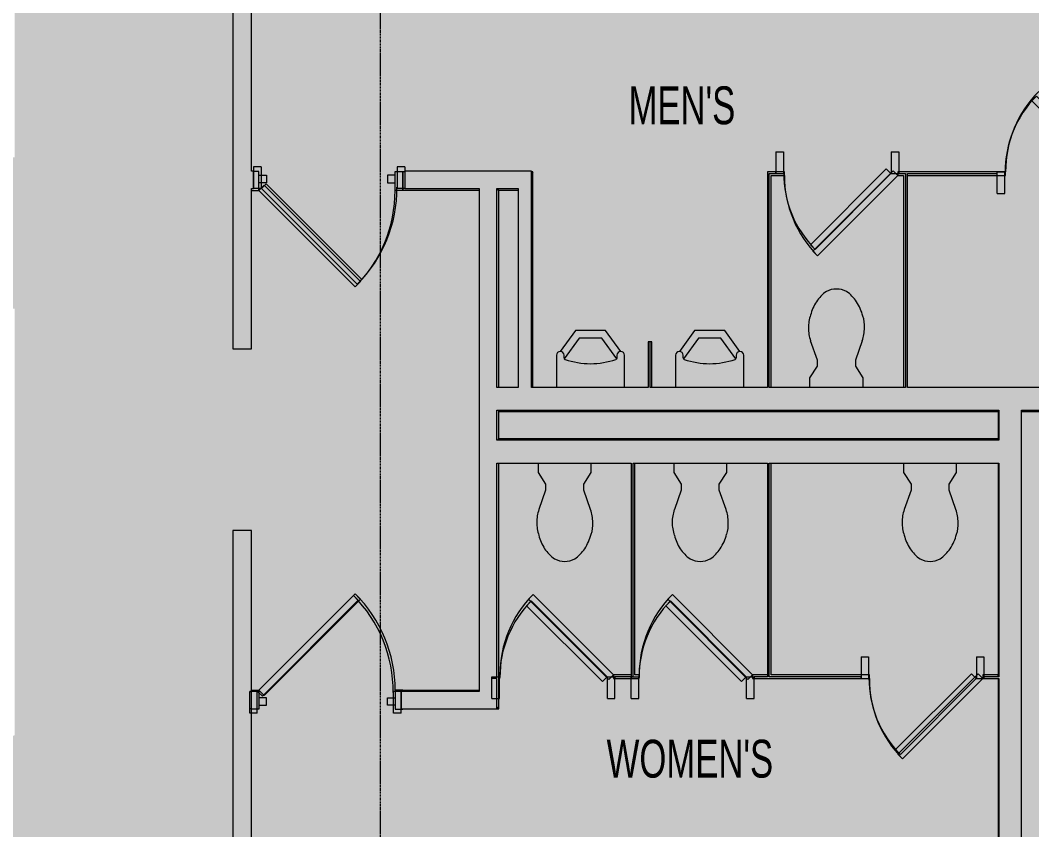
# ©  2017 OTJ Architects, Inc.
# Model space of a CAD drawing. Header units: inches. Extents: x -203 to 2070, y -968 to 768.
# Drawn here: x 499.5 to 766.9, y -473.9 to -259.9 of the extents above; entities that cross this region are included whole.
import ezdxf

# ---------------------------------------------------------------- set-up
doc = ezdxf.new("R2010")
doc.units = ezdxf.units.IN
doc.header["$MEASUREMENT"] = 0
doc.linetypes.add('Grid Line 1_2_', pattern=[0.875, 0.5, -0.125, 0.125, -0.125])
for name, color, linetype, lineweight in [('A-Anno-Bldg', 7, 'Continuous', 9), ('A-DETL-GENF', 92, 'Continuous', 9), ('A-DOOR', 31, 'Continuous', 13), ('A-Door-Exst', 7, 'Continuous', 9), ('A-DOOR-FRAM', 31, 'Continuous', 20), ('A-Flor-Pfix-Exst', 7, 'Continuous', 9), ('A-WALL', 113, 'Continuous', 13), ('A-Wall-Exst', 7, 'Continuous', 9), ('A-WALL-PATT', 111, 'Continuous', 13), ('I-WALL', 2, 'Continuous', 9), ('Jenner and Block 10fl_BB_dwg', 8, 'Continuous', 9), ('S-GRID', 1, 'Continuous', 9)]:
    doc.layers.add(name, color=color, linetype=linetype, lineweight=lineweight)
doc.styles.add('Arial Narrow_1', font='ARIALN.TTF', dxfattribs={"width": 0.8, "height": 10})

# ---------------------------------------------------------------- blocks, each defined once
blk = doc.blocks.new('Single Flush - OTJ_SOLIDFLUSH_ALUM-5493996-LEVEL 10 - POWER _ SIGNAL')
at = {"layer": 'A-DOOR', "color": 8, "lineweight": 20}
for p, q in [((-8.65, -26.4), (16.67, -1.08)), ((17.91, -2.31), (-7.42, -27.64)), ((16.67, -1.08), (17.91, -2.31)), ((-7.42, -27.64), (-8.65, -26.4))]:
    blk.add_line(p, q, dxfattribs=at)
at = {"layer": 'A-DOOR', "color": 55, "lineweight": 9}
blk.add_arc((17.91, -2.31), 35.81, 179.5, 225, dxfattribs=at)
at = {"layer": 'A-DOOR-FRAM', "color": 8}
for p, q in [((-20, 3.44), (-20, -2.31)), ((-20, 3.44), (-18, 3.44)), ((-18, 3.44), (-18, -2.31)), ((18, 3.44), (18, -2.31)), ((18, 3.44), (20, 3.44)), ((20, 3.44), (20, -2.31)), ((-20, -2.31), (-18, -2.31)), ((18, -2.31), (20, -2.31))]:
    blk.add_line(p, q, dxfattribs=at)
blk = doc.blocks.new('Single Flush - OTJ_SOLIDFLUSH_ALUM-5493998-LEVEL 10 - POWER _ SIGNAL')
at = {"layer": 'A-DOOR', "color": 8, "lineweight": 20}
for p, q in [((-7.42, 27.64), (-8.65, 26.4)), ((17.91, 2.31), (-7.42, 27.64)), ((-8.65, 26.4), (16.67, 1.08)), ((16.67, 1.08), (17.91, 2.31))]:
    blk.add_line(p, q, dxfattribs=at)
at = {"layer": 'A-DOOR', "color": 55, "lineweight": 9}
blk.add_arc((17.91, 2.31), 35.81, 135, 180.5, dxfattribs=at)
at = {"layer": 'A-DOOR-FRAM', "color": 8}
for p, q in [((-20, -3.44), (-20, 2.31)), ((-20, 2.31), (-18, 2.31)), ((-18, -3.44), (-18, 2.31)), ((18, -3.44), (18, 2.31)), ((18, 2.31), (20, 2.31)), ((20, -3.44), (20, 2.31)), ((-20, -3.44), (-18, -3.44)), ((18, -3.44), (20, -3.44))]:
    blk.add_line(p, q, dxfattribs=at)
blk = doc.blocks.new('Single Flush - 2_7-4846041-LEVEL 10 - POWER _ SIGNAL')
at = {"layer": 'A-DOOR', "color": 8, "lineweight": 20}
for p, q in [((-5.86, 20.27), (-7.1, 19.03)), ((-7.1, 19.03), (12.92, -0.99)), ((14.16, 0.25), (-5.86, 20.27)), ((12.92, -0.99), (14.16, 0.25))]:
    blk.add_line(p, q, dxfattribs=at)
at = {"layer": 'A-DOOR', "color": 55, "lineweight": 9}
blk.add_arc((14.16, 0.25), 28.31, 135, 180.5, dxfattribs=at)
at = {"layer": 'A-DOOR-FRAM', "color": 8}
for p, q in [((-16.25, -5.5), (-16.25, 0.25)), ((-16.25, 0.25), (-14.25, 0.25)), ((-14.25, -5.5), (-14.25, 0.25)), ((14.25, -5.5), (14.25, 0.25)), ((14.25, 0.25), (16.25, 0.25)), ((16.25, -5.5), (16.25, 0.25)), ((-16.25, -5.5), (-14.25, -5.5)), ((14.25, -5.5), (16.25, -5.5))]:
    blk.add_line(p, q, dxfattribs=at)
blk = doc.blocks.new('Single Flush - 2_7-4846023-LEVEL 10 - POWER _ SIGNAL')
at = {"layer": 'A-DOOR', "color": 8, "lineweight": 20}
for p, q in [((-7.1, -19.03), (12.92, 0.99)), ((12.92, 0.99), (14.16, -0.25)), ((14.16, -0.25), (-5.86, -20.27)), ((-5.86, -20.27), (-7.1, -19.03))]:
    blk.add_line(p, q, dxfattribs=at)
at = {"layer": 'A-DOOR', "color": 55, "lineweight": 9}
blk.add_arc((14.16, -0.25), 28.31, 179.5, 225, dxfattribs=at)
at = {"layer": 'A-DOOR-FRAM', "color": 8}
for p, q in [((-16.25, 5.5), (-16.25, -0.25)), ((-16.25, 5.5), (-14.25, 5.5)), ((-14.25, 5.5), (-14.25, -0.25)), ((14.25, 5.5), (14.25, -0.25)), ((14.25, 5.5), (16.25, 5.5)), ((16.25, 5.5), (16.25, -0.25)), ((-16.25, -0.25), (-14.25, -0.25)), ((14.25, -0.25), (16.25, -0.25))]:
    blk.add_line(p, q, dxfattribs=at)
blk = doc.blocks.new('Jenner and Block 10fl_BB_dwg-4752287-LEVEL 10 - POWER _ SIGNAL')
at = {"layer": 'A-Door-Exst'}
for p, q in [((562.6, -299.89), (561.17, -299.89)), ((560.61, -441.94), (560.61, -437.31)), ((562.61, -442), (560.67, -442))]:
    blk.add_line(p, q, dxfattribs=at)
at = {"layer": 'A-Door-Exst', "flags": 128}
for points in [[(560.67, -304.89), (562.6, -304.89), (562.6, -299.89)], [(562.6, -300.89), (564.6, -300.89), (564.6, -302.89), (562.6, -302.89), (562.6, -300.89)], [(598.6, -300.89), (596.6, -300.89), (596.6, -302.89), (598.6, -302.89), (598.6, -300.89)], [(598.6, -299.89), (600.6, -299.89), (600.6, -304.89), (598.6, -304.89), (598.6, -299.89)], [(560.67, -437), (562.61, -437), (562.61, -442)], [(600.61, -437.31), (600.61, -437), (598.61, -437), (598.61, -442)], [(562.61, -441), (564.61, -441), (564.61, -439), (562.61, -439), (562.61, -441)], [(598.61, -441), (596.61, -441), (596.61, -439), (598.61, -439), (598.61, -441)], [(598.61, -442), (600.61, -442), (600.61, -441.94)]]:
    blk.add_lwpolyline(points, dxfattribs=at)
for points in [[(562.6, -304.89), (564.01, -303.47), (589.47, -328.93), (588.05, -330.34)], [(562.61, -437), (564.02, -438.42), (589.48, -412.96), (588.06, -411.55)]]:
    blk.add_lwpolyline(points, close=True, dxfattribs=at)
at = {"layer": 'A-Door-Exst'}
for centre, start, end in [((562.6, -304.89), 315, 0), ((562.61, -437), 0.0017, 45.0017)]:
    blk.add_arc(centre, 36, start, end, dxfattribs=at)
at = {"layer": 'A-Flor-Pfix-Exst'}
for p, q in [((697.98, -356.95), (697.98, -300.95)), ((666.48, -344.95), (665.98, -344.95)), ((666.48, -356.95), (666.48, -344.95)), ((641.23, -348.45), (641.23, -356.95)), ((643.23, -349.17), (643.23, -348.45)), ((657.23, -348.45), (657.23, -349.17)), ((659.23, -356.95), (659.23, -348.45)), ((672.73, -348.45), (672.73, -356.95)), ((674.73, -349.17), (674.73, -348.45)), ((688.73, -348.45), (688.73, -349.17)), ((690.73, -356.95), (690.73, -348.45))]:
    blk.add_line(p, q, dxfattribs=at)
at = {"layer": 'A-Flor-Pfix-Exst', "flags": 128}
for points in [[(697.98, -300.95), (701.48, -300.95), (701.48, -299.95), (699.23, -299.95)], [(731.73, -299.95), (731.48, -299.95), (731.48, -300.95), (732.98, -300.95), (732.98, -356.95)], [(733.98, -300.95), (759.93, -300.95), (759.93, -299.95), (757.71, -299.95)], [(658.23, -347.45), (654.23, -341.95), (646.23, -341.95), (642.23, -347.45)], [(689.73, -347.45), (685.73, -341.95), (677.73, -341.95), (673.73, -347.45)], [(657.17, -349.39), (653.22, -343.95), (647.25, -343.95), (643.3, -349.39)], [(688.67, -349.39), (684.72, -343.95), (678.75, -343.95), (674.8, -349.39)], [(708.23, -356.95), (708.23, -354.45), (710.19, -351.36), (710.19, -349.76), (708.39, -344.63)], [(722.07, -344.63), (720.27, -349.76), (720.27, -351.36), (722.23, -354.45), (722.23, -356.95)], [(636.41, -376.94), (636.41, -379.44), (638.37, -382.53), (638.37, -384.12), (636.57, -389.26)], [(650.25, -389.26), (648.45, -384.12), (648.45, -382.53), (650.41, -379.44), (650.41, -376.94)], [(660.98, -433.94), (663.08, -433.94), (663.08, -432.93), (661.98, -432.93), (661.98, -376.94)], [(672.23, -376.94), (672.23, -379.44), (674.19, -382.53), (674.19, -384.12), (672.39, -389.26)], [(686.07, -389.26), (684.27, -384.12), (684.27, -382.53), (686.23, -379.44), (686.23, -376.94)], [(721.73, -433.94), (723.93, -433.94), (723.93, -432.93), (697.98, -432.93), (697.98, -376.94)], [(732.98, -376.94), (732.98, -379.44), (734.94, -382.53), (734.94, -384.12), (733.14, -389.26)], [(746.82, -389.26), (745.02, -384.12), (745.02, -382.53), (746.98, -379.44), (746.98, -376.94)], [(660.98, -432.93), (656.28, -432.93), (656.28, -433.94), (656.69, -433.94)], [(696.98, -432.93), (693.08, -432.93), (693.08, -433.94), (693.48, -433.94)], [(753.93, -432.93), (753.93, -433.94), (754.23, -433.94)], [(757.98, -433.44), (757.98, -432.93), (753.93, -432.93)]]:
    blk.add_lwpolyline(points, dxfattribs=at)
for points in [[(731.48, -300.95), (730.25, -299.71), (709.03, -320.93), (710.27, -322.17)], [(656.28, -432.93), (655.04, -434.17), (633.83, -412.96), (635.06, -411.72)], [(693.08, -432.93), (691.84, -434.17), (670.63, -412.96), (671.87, -411.72)], [(625.98, -432.93), (625.98, -433.94), (626.28, -433.94), (626.28, -432.93)], [(753.93, -433.94), (752.69, -432.7), (731.48, -453.91), (732.72, -455.15)]]:
    blk.add_lwpolyline(points, close=True, dxfattribs=at)
at = {"layer": 'A-Flor-Pfix-Exst'}
for centre, radius, start, end in [((789.93, -299.95), 30, 135, 180), ((731.48, -300.95), 30, 180, 225), ((715.23, -336.88), 5.93, 90, 116.7012), ((715.23, -336.88), 5.93, 63.2988, 90), ((719.21, -340.71), 11.29, 126.0611, 145.3641), ((711.25, -340.71), 11.29, 34.6359, 53.9389), ((721.14, -341.25), 13.2, 148.2162, 165.0374), ((708.7, -341.79), 14.01, 15.2447, 32.3538), ((718.34, -341.23), 10.52, 161.1646, 180), ((714.6, -340.7), 8.05, 356.2246, 18.8354), ((718.34, -341.23), 10.52, 180, 198.8354), ((712.11, -341.23), 10.52, 341.1646, 0), ((642.23, -348.45), 1, 0, 180), ((658.23, -348.45), 1, 0, 180), ((673.73, -348.45), 1, 0, 180), ((689.73, -348.45), 1, 0, 180), ((643.63, -349.17), 0.396, 180, 250.5467), ((650.23, -330.47), 20.22, 250.5467, 289.4533), ((656.84, -349.17), 0.396, 289.4533, 360), ((675.13, -349.17), 0.396, 180, 250.5467), ((681.73, -330.47), 20.22, 250.5467, 289.4533), ((688.34, -349.17), 0.396, 289.4533, 360), ((646.53, -392.65), 10.52, 161.1646, 180), ((640.3, -392.65), 10.52, 360, 18.8354), ((682.34, -392.65), 10.52, 161.1646, 180), ((676.11, -392.65), 10.52, 360, 18.8354), ((743.1, -392.65), 10.52, 161.1646, 180), ((736.87, -392.65), 10.52, 360, 18.8354), ((646.53, -392.65), 10.52, 180, 198.8354), ((642.79, -393.18), 8.05, 341.1646, 3.7754), ((682.34, -392.65), 10.52, 180, 198.8354), ((678.6, -393.18), 8.05, 341.1646, 3.7754), ((743.1, -392.65), 10.52, 180, 198.8354), ((739.36, -393.18), 8.05, 341.1646, 3.7754), ((649.32, -392.64), 13.2, 194.9626, 211.7838), ((636.88, -392.1), 14.01, 327.6462, 344.7553), ((685.14, -392.64), 13.2, 194.9626, 211.7838), ((672.7, -392.1), 14.01, 327.6462, 344.7553), ((745.9, -392.64), 13.2, 194.9626, 211.7838), ((733.46, -392.1), 14.01, 327.6462, 344.7553), ((647.39, -393.18), 11.29, 214.6359, 233.9389), ((639.43, -393.18), 11.29, 306.0611, 325.3641), ((683.21, -393.18), 11.29, 214.6359, 233.9389), ((675.25, -393.18), 11.29, 306.0611, 325.3641), ((743.97, -393.18), 11.29, 214.6359, 233.9389), ((736, -393.18), 11.29, 306.0611, 325.3641), ((643.41, -397.01), 5.93, 243.2988, 270), ((643.41, -397.01), 5.93, 270, 296.7012), ((679.23, -397.01), 5.93, 243.2988, 270), ((679.23, -397.01), 5.93, 270, 296.7012), ((739.98, -397.01), 5.93, 243.2988, 270), ((739.98, -397.01), 5.93, 270, 296.7012), ((656.28, -432.93), 30, 135, 180), ((693.08, -432.93), 30, 135, 180), ((753.93, -433.94), 30, 180, 225)]:
    blk.add_arc(centre, radius, start, end, dxfattribs=at)
at = {"layer": 'A-Wall-Exst'}
for p, q in [((625.99, -356.95), (625.99, -304.82)), ((626.01, -304.82), (631.11, -304.82)), ((757.98, -376.94), (757.98, -433.44)), ((757.98, -433.94), (757.98, -500.46)), ((560.61, -441.94), (560.61, -437.31))]:
    blk.add_line(p, q, dxfattribs=at)
at = {"layer": 'A-Wall-Exst', "flags": 128}
for points in [[(601.17, -299.95), (600.6, -299.95), (600.6, -304.82), (620.83, -304.82)], [(634.98, -356.95), (634.98, -299.95), (634.61, -299.95)], [(764.11, -363.34), (800.48, -363.34), (800.48, -308.86)], [(625.99, -370.55), (625.99, -363.34), (634.98, -363.34), (757.98, -363.34), (757.98, -370.55), (625.99, -370.55)], [(625.46, -441.94), (625.96, -441.94), (625.96, -376.94)], [(620.83, -437.06), (600.61, -437.06), (600.61, -437.31)]]:
    blk.add_lwpolyline(points, dxfattribs=at)
at = {"layer": 'A-WALL-PATT', "color": 7, "lineweight": 9}
for p, q in [((600.61, -437.31), (600.61, -437.06)), ((625.96, -441.94), (625.46, -441.44)), ((625.46, -441.44), (625.96, -441.94))]:
    blk.add_line(p, q, dxfattribs=at)
at = {"layer": 'A-WALL-PATT', "color": 7, "lineweight": 9, "flags": 128}
blk.add_lwpolyline([(600.6, -304.82), (600.6, -303.61), (600.6, -299.95)], dxfattribs=at)
for points in [[(634.61, -300.47), (634.98, -299.95)], [(625.46, -304.62), (626.01, -304.82)], [(625.89, -362.95), (625.99, -363.34)], [(634.88, -362.95), (634.98, -363.34)], [(758.11, -363.29), (757.98, -363.34)], [(625.78, -370.94), (625.99, -370.55)], [(758.11, -370.72), (757.98, -370.55)]]:
    blk.add_lwpolyline(points, close=True, dxfattribs=at)
at = {"layer": 'A-Anno-Bldg', "char_height": 10, "attachment_point": 1, "line_spacing_factor": 0.968573, "style": 'Arial Narrow_1'}
for s, insert, width in [("MEN'S", (660.27, -277.39), 33.3167), ("WOMEN'S", (654.5, -450.1), 51.9887)]:
    blk.add_mtext(s, dxfattribs=dict(at, insert=insert, width=width))

msp = doc.modelspace()

# ---------------------------------------------------------------- hatches: boundary and pattern name
at = {"layer": 'A-DETL-GENF'}
h = msp.add_hatch(color=9, dxfattribs=at)
h.paths.add_polyline_path([(131.76, -847.99), (290.55, -780.58), (225.58, -627.57), (209.01, -634.6), (202.64, -619.58), (206.9, -617.78), (211.46, -628.54), (296.14, -592.58), (297.95, -596.84), (229.84, -625.76), (294.8, -778.77), (401.29, -733.56), (336.32, -580.55), (334.77, -581.21), (332.96, -576.95), (428.69, -536.31), (430.5, -540.56), (340.58, -578.74), (405.55, -731.76), (515.31, -685.15), (511.69, -685.15), (511.69, -619.4), (491.89, -619.4), (491.89, -612.4), (492.01, -612.4), (492.01, -532.94), (471.73, -532.94), (471.73, -523.06), (467.32, -524.93), (465.51, -520.68), (471.73, -518.03), (471.73, -508.94), (495.73, -508.94), (495.73, -510.53), (499.51, -510.53), (499.51, -516.53), (499.01, -516.53), (499.01, -612.4), (658.19, -612.4), (718.26, -586.9), (718.26, -516.53), (539.51, -516.53), (539.51, -510.53), (555.67, -510.53), (555.67, -394.75), (560.67, -394.75), (560.67, -437.31), (560.17, -437.31), (560.17, -441.94), (560.67, -441.94), (560.67, -498.09), (619.48, -498.09), (619.48, -477.94), (626.48, -477.94), (626.48, -500.46), (758.11, -500.46), (758.07, -433.94), (754.23, -433.94), (754.23, -433.44), (758.11, -433.44), (758.11, -376.94), (697.48, -376.94), (697.48, -433.44), (721.73, -433.44), (721.73, -433.94), (693.48, -433.94), (693.48, -433.44), (696.98, -433.43), (696.98, -376.94), (661.48, -376.94), (661.48, -433.44), (660.98, -433.44), (660.98, -376.94), (625.46, -376.94), (625.46, -433.44), (624.19, -433.44), (624.19, -433.94), (625.46, -433.94), (625.46, -441.94), (600.17, -441.94), (600.17, -437.31), (620.83, -437.31), (620.83, -304.37), (601.17, -304.37), (601.17, -299.75), (634.61, -299.75), (634.61, -356.95), (665.48, -356.95), (665.48, -344.95), (665.98, -344.95), (665.98, -356.95), (696.98, -356.95), (696.98, -299.95), (699.23, -299.95), (699.23, -300.45), (697.48, -300.45), (697.48, -356.95), (733.48, -356.95), (733.48, -300.45), (731.73, -300.45), (731.73, -299.95), (757.71, -299.95), (757.71, -300.45), (733.98, -300.45), (733.98, -356.95), (794.21, -356.95), (794.21, -300.45), (790.21, -300.45), (790.21, -299.95), (794.21, -299.95), (794.21, -230.99), (634.98, -230.99), (634.98, -254.99), (560.67, -254.98), (560.67, -299.75), (561.17, -299.75), (561.17, -304.37), (560.67, -304.37), (560.67, -346.75), (555.67, -346.75), (555.67, -249.98), (575.84, -249.98), (575.84, -200.84), (587.09, -200.84), (587.09, -243.74), (630.36, -243.74), (630.36, -224.99), (674.86, -224.99), (674.86, -160.84), (555.74, -160.84), (555.74, 0.66), (596.73, 0.66), (596.73, -16.34), (638.73, -16.34), (638.73, 0.66), (700.73, 0.66), (700.73, -16.34), (742.73, -16.34), (742.73, 0.66), (804.73, 0.66), (804.73, -16.34), (846.73, -16.34), (846.73, 0.66), (908.73, 0.66), (908.73, -16.34), (950.73, -16.34), (950.73, 0.66), (993.73, 0.66), (993.73, -121.74), (988.73, -121.74), (988.73, -121.34), (980.11, -121.34), (980.11, -122.59), (769.74, -122.59), (769.74, -217.72), (962.61, -217.72), (962.61, -199.94), (988.73, -199.94), (988.73, -161.74), (993.73, -161.74), (993.73, -227.33), (967.61, -227.33), (967.61, -227.44), (962.61, -227.44), (962.61, -224.72), (800.21, -224.72), (800.21, -303.86), (962.61, -303.86), (962.61, -267.44), (967.61, -267.44), (967.61, -426.91), (1012.73, -426.91), (1012.73, -431.54), (967.61, -431.54), (967.61, -457.44), (946.48, -457.44), (946.48, -308.86), (800.21, -308.86), (800.21, -362.95), (764.11, -362.95), (764.11, -516.53), (744.73, -516.53), (744.73, -520.1), (942.73, -520.1), (942.73, -524.65), (1492.42, -524.65), (1492.42, -327.97), (1377.05, -327.97), (1377.05, -349.65), (1369.05, -349.65), (1369.05, -82.65), (1372.42, -82.65), (1372.42, -36.97), (1360.73, -36.97), (1360.73, -32.34), (1369.05, -32.34), (1369.05, 0.03), (1377.05, 0.03), (1377.05, 0.66), (1497.05, 0.66), (1497.05, -165.97), (1377.05, -165.97), (1377.05, -323.34), (1497.05, -323.34), (1497.05, -372.91), (1498.73, -372.91), (1498.73, -377.54), (1497.05, -377.54), (1497.05, -524.65), (1723.7, -524.65), (1723.7, -257.17), (1557.05, -257.17), (1557.05, -261.86), (1552.42, -261.86), (1552.42, -247.86), (1557.05, -247.86), (1557.05, -252.54), (1723.7, -252.54), (1723.7, -137.33), (1557.05, -137.33), (1557.05, -207.86), (1552.42, -207.86), (1552.42, -70.86), (1557.05, -70.86), (1557.05, -132.71), (1723.7, -132.71), (1723.7, -17.58), (1582.73, -17.58), (1582.73, -29.34), (1557.05, -29.34), (1557.05, -30.86), (1552.42, -30.86), (1552.42, 61.14), (1557.05, 61.14), (1557.05, -1.34), (1582.73, -1.34), (1582.73, -12.96), (1723.7, -12.96), (1723.7, 102.67), (1557.05, 102.67), (1557.05, 101.14), (1552.42, 101.14), (1552.42, 109.14), (1557.05, 109.14), (1557.05, 107.29), (1723.7, 107.29), (1723.7, 222.67), (1557.05, 222.67), (1557.05, 149.14), (1552.42, 149.14), (1552.42, 228.98), (1557.05, 228.98), (1557.05, 227.29), (1723.7, 227.29), (1723.7, 284.95), (1723.3, 284.95), (1723.3, 338.96), (1557.05, 338.96), (1557.05, 268.98), (1552.42, 268.98), (1552.42, 343.59), (1723.3, 343.59), (1723.3, 351.59), (1732.42, 351.59), (1732.42, 355.59), (1737.05, 355.59), (1737.05, 351.59), (1910.23, 351.59), (1910.23, 580.43), (1737.05, 580.43), (1737.05, 395.59), (1732.42, 395.59), (1732.42, 418.96), (1666.05, 418.96), (1666.05, 402.34), (1598.73, 402.34), (1598.73, 406.96), (1661.42, 406.96), (1661.42, 423.59), (1732.42, 423.59), (1732.42, 580.43), (1377.05, 580.43), (1377.05, 406.96), (1378.73, 406.96), (1378.73, 402.34), (1298.73, 402.34), (1298.73, 406.96), (1372.42, 406.96), (1372.42, 580.43), (1077.05, 580.43), (1077.05, 406.96), (1210.73, 406.96), (1210.73, 402.34), (1077.05, 402.34), (1077.05, 82.27), (1072.42, 82.27), (1072.42, 103.96), (1071.73, 103.96), (1071.73, 108.59), (1072.42, 108.59), (1072.42, 580.43), (777.05, 580.43), (777.05, 558.51), (772.42, 558.51), (772.42, 580.43), (417.05, 580.43), (417.05, 406.96), (418.71, 406.96), (418.71, 402.34), (410.71, 402.34), (410.71, 406.96), (412.42, 406.96), (412.42, 580.43), (237.05, 580.43), (237.05, 577.15), (246.73, 577.15), (246.73, 553.15), (237.05, 553.15), (237.05, 406.96), (238.73, 406.96), (238.73, 402.34), (230.73, 402.34), (230.73, 406.96), (232.42, 406.96), (232.42, 553.15), (222.73, 553.15), (222.73, 577.15), (232.42, 577.15), (232.42, 580.43), (-120.35, 580.43), (-120.35, 406.96), (52.42, 406.96), (52.42, 423.59), (59.67, 423.59), (59.67, 418.96), (57.05, 418.96), (57.05, 328.65), (52.42, 328.65), (52.42, 402.34), (-120.35, 402.34), (-120.35, 286.96), (52.42, 286.96), (52.42, 288.65), (57.05, 288.65), (57.05, 280.65), (52.42, 280.65), (52.42, 282.34), (-120.35, 282.34), (-120.35, 166.96), (52.42, 166.96), (52.42, 240.65), (57.05, 240.65), (57.05, 160.65), (52.42, 160.65), (52.42, 162.34), (-120.35, 162.34), (-120.35, 0.55), (-80.76, 0.55), (-80.76, -13.04), (52.42, -13.04), (52.45, 120.65), (57.05, 120.65), (57.05, -19.35), (52.42, -19.35), (52.42, -17.66), (-80.76, -17.66), (-80.76, -30.95), (-120.35, -30.95), (-120.35, -193.04), (52.42, -193.04), (52.42, -59.35), (57.05, -59.35), (57.05, -218.77), (71.25, -252.22), (66.99, -254.03), (52.42, -219.71), (52.42, -197.66), (-120.35, -197.66), (-120.35, -254.17), (-75.11, -360.73), (83.67, -293.32), (82.62, -290.84), (86.88, -289.04), (141.98, -418.82), (137.73, -420.63), (85.48, -297.58), (-73.3, -364.99), (-4.77, -526.42), (-2.44, -525.43), (-6.07, -516.89), (16.02, -507.51), (19.65, -516.05), (154.02, -459), (153.36, -457.45), (157.61, -455.64), (160.74, -463.01), (156.48, -464.81), (155.82, -463.26), (21.46, -520.31), (25.4, -529.6), (3.31, -538.98), (-0.64, -529.69), (-2.96, -530.67), (42.33, -637.33), (201.11, -569.92), (172.12, -501.63), (176.37, -499.83), (207.17, -572.37), (190.6, -579.41), (191.26, -580.96), (187.01, -582.77), (186.35, -581.21), (44.13, -641.59), (118.02, -815.63)], flags=0)
h.paths.add_polyline_path([(225.76, -805.76), (216.38, -783.67), (238.47, -774.29), (247.85, -796.38), (237.61, -800.73)], flags=0)
h.paths.add_polyline_path([(446.67, -711.97), (437.29, -689.88), (459.38, -680.5), (468.76, -702.59), (455.33, -708.29)], flags=0)
h.paths.add_polyline_path([(516.31, -684.73), (892.28, -525.1), (744.73, -525.1), (744.73, -532.94), (725.26, -532.94), (725.26, -561.42), (744.73, -561.42), (744.73, -585.42), (725.26, -585.42), (725.26, -591.53), (659.62, -619.4), (590.81, -619.4), (590.81, -647.06), (516.73, -647.06), (516.73, -643.56), (587.31, -643.56), (587.31, -619.4), (516.31, -619.4), (516.31, -647.06)], flags=0)
h.paths.add_polyline_path([(263.4, -548.5), (261.59, -544.24), (291.35, -531.61), (277.14, -498.12), (247.37, -510.74), (245.57, -506.5), (352.39, -461.15), (224.27, -159.39), (118.02, -204.71), (108.25, -182.75), (108.25, 0.75), (112.87, 0.75), (112.87, -27.03), (206.42, -27.03), (206.42, 0.59), (264.73, 0.59), (264.73, -4.04), (263.05, -4.04), (263.05, -31.65), (237.61, -31.65), (237.61, -149.24), (370.42, -149.24), (370.42, -4.04), (304.73, -4.04), (304.73, 0.59), (498.05, 0.59), (498.05, -98.13), (493.42, -98.13), (493.42, -4.04), (375.05, -4.04), (375.05, -149.24), (493.42, -149.24), (493.42, -138.13), (498.05, -138.13), (498.05, -157.13), (493.42, -157.13), (493.42, -153.87), (432.05, -153.87), (432.05, -196.81), (493.42, -196.81), (493.42, -196.13), (498.05, -196.13), (498.05, -296.13), (493.42, -296.13), (493.42, -229.44), (466.42, -229.44), (466.42, -201.44), (306.4, -201.44), (306.4, -153.87), (237.61, -153.87), (237.61, -178.97), (305.05, -337.81), (493.42, -337.81), (493.42, -336.13), (498.05, -336.13), (498.05, -448.88), (416.5, -483.5), (414.7, -479.24), (493.42, -445.81), (493.42, -342.44), (307.01, -342.44), (372.67, -497.08), (377.88, -494.87), (379.69, -499.13), (370.22, -503.15), (358.5, -475.53), (285.69, -506.44), (297.42, -534.06), (263.72, -548.36)], flags=0)
h.paths.add_polyline_path([(259.11, -532.49), (249.74, -510.4), (271.83, -501.02), (281.21, -523.11), (262.22, -531.17)], flags=0)
h.paths.add_polyline_path([(1557.05, -523.31), (1542.73, -523.31), (1542.73, -499.31), (1566.73, -499.31), (1566.73, -523.31)], flags=0)
h.paths.add_polyline_path([(1243.36, -523.31), (1242.73, -523.31), (1242.73, -499.31), (1266.73, -499.31), (1266.73, -523.31), (1266.11, -523.31)], flags=0)
h.paths.add_polyline_path([(967.94, -523.31), (943.94, -523.31), (943.94, -499.31), (967.94, -499.31), (967.94, -500.81)], flags=0)
h.paths.add_polyline_path([(623.38, -510.53), (720.73, -510.53), (720.73, -508.94), (744.73, -508.94), (744.73, -510.53), (758.11, -510.53), (758.11, -505.09), (560.67, -505.09), (560.67, -510.53), (619.48, -510.53)], flags=0)
h.paths.add_polyline_path([(283.88, -502.19), (356.69, -471.28), (354.2, -465.41), (281.39, -496.32), (282.16, -498.12)], flags=0)
h.paths.add_polyline_path([(962.61, -452.44), (962.61, -308.86), (951.48, -308.86), (951.48, -452.44), (959.84, -452.44)], flags=0)
h.paths.add_polyline_path([(1059.05, -445.65), (1054.42, -445.65), (1054.42, -431.54), (1052.73, -431.54), (1052.73, -426.91), (1054.42, -426.91), (1054.42, 0.66), (1107.05, 0.66), (1107.05, -3.97), (1104.86, -3.97), (1104.86, -32.34), (1224.24, -32.34), (1224.24, -3.97), (1222.05, -3.97), (1222.05, 0.66), (1280.86, 0.66), (1280.86, -32.34), (1320.73, -32.34), (1320.73, -36.97), (1059.05, -36.97), (1059.05, -431.54)], flags=0)
h.paths.add_polyline_path([(656.69, -433.94), (656.69, -433.44), (660.98, -433.44), (660.98, -433.94)], flags=0)
h.paths.add_polyline_path([(1552.42, -377.54), (1538.73, -377.54), (1538.73, -372.91), (1552.42, -372.91), (1552.42, -301.86), (1557.05, -301.86), (1557.05, -372.91), (1723.3, -372.91), (1723.3, -377.54), (1557.05, -377.54)], flags=0)
h.paths.add_polyline_path([(625.46, -370.94), (758.11, -370.94), (758.11, -362.95), (625.46, -362.95), (625.46, -365.15)], flags=0)
h.paths.add_polyline_path([(631.11, -356.95), (631.11, -304.37), (625.46, -304.37), (625.46, -356.95), (626.43, -356.95)], flags=0)
h.paths.add_polyline_path([(739.5, -224.99), (766.24, -224.99), (766.24, -205.94), (679.48, -205.94), (679.48, -224.99)], flags=0)
h.paths.add_polyline_path([(794.21, -224.99), (794.21, -224.72), (769.74, -224.72), (769.74, -224.99), (771.09, -224.99)], flags=0)
h.paths.add_polyline_path([(471.73, -224.81), (471.73, -201.44), (471.05, -201.44), (471.05, -224.81)], flags=0)
h.paths.add_polyline_path([(968.13, -222.33), (968.13, -204.94), (967.61, -204.94), (967.61, -222.33)], flags=0)
h.paths.add_polyline_path([(679.48, -201.31), (766.24, -201.31), (766.24, -119.34), (679.48, -119.34), (679.48, -170.62)], flags=0)
h.paths.add_polyline_path([(427.42, -196.81), (427.42, -153.87), (311.03, -153.87), (311.03, -196.81), (375.05, -196.81)], flags=0)
h.paths.add_polyline_path([(232.98, -168.07), (232.98, -157.44), (229.16, -159.07), (229.3, -159.39)], flags=0)
h.paths.add_polyline_path([(584.68, -146.84), (668.23, -146.84), (668.23, -111.34), (771.73, -111.34), (771.73, -24.34), (569.74, -24.34), (569.74, -146.84)], flags=0)
h.paths.add_polyline_path([(776.36, -111.34), (979.73, -111.34), (979.73, -24.34), (776.36, -24.34), (776.36, -32.87)], flags=0)
h.paths.add_polyline_path([(1228.86, -32.34), (1276.24, -32.34), (1276.24, -3.97), (1268.73, -3.97), (1268.73, -29.34), (1240.73, -29.34), (1240.73, -3.97), (1228.86, -3.97), (1228.86, -29.34)], flags=0)
h.paths.add_polyline_path([(1100.24, -32.34), (1100.24, -3.97), (1059.05, -3.97), (1059.05, -32.34), (1091.44, -32.34)], flags=0)
h.paths.add_polyline_path([(-117.75, -27.45), (-84.26, -27.45), (-84.26, -27.34), (-117.75, -27.34), (-117.75, -17.66), (-120.35, -17.66), (-120.35, -27.45), (-117.9, -27.45)], flags=0)
h.paths.add_polyline_path([(220.73, -27.03), (220.73, -4.04), (211.05, -4.04), (211.05, -27.03)], flags=0)
h.paths.add_polyline_path([(258.42, -27.03), (258.42, -4.04), (248.73, -4.04), (248.73, -27.03)], flags=0)
h.paths.add_polyline_path([(-120.35, -13.04), (-117.75, -13.04), (-117.75, -2.95), (-120.35, -2.95), (-120.35, -3.34)], flags=0)
h.paths.add_polyline_path([(807.05, 78.27), (802.42, 78.27), (802.42, 94.02), (777.05, 94.02), (777.05, 82.27), (772.42, 82.27), (772.42, 107.15), (726.05, 107.15), (726.05, 111.77), (725.8, 111.77), (725.8, 294.15), (726.05, 294.15), (726.05, 307.59), (772.42, 307.59), (772.42, 518.51), (777.05, 518.51), (777.05, 94.52), (802.42, 94.52), (802.42, 108.59), (807.05, 108.59), (807.05, 84.59), (994.42, 84.59), (994.42, 108.59), (999.73, 108.59), (999.73, 103.96), (999.05, 103.96), (999.05, 79.96), (807.05, 79.96)], flags=0)
h.paths.add_polyline_path([(1492.04, 79.96), (1262.24, 79.96), (1262.24, 109.59), (1266.86, 109.59), (1266.86, 84.59), (1363.42, 84.59), (1363.42, 182.84), (1338.73, 182.84), (1338.73, 186.59), (1372.42, 186.59), (1372.42, 217.96), (1266.73, 217.96), (1266.73, 193.59), (1262.11, 193.59), (1262.11, 217.96), (1163.05, 217.96), (1163.05, 109.59), (1186.8, 109.59), (1186.8, 104.96), (1185.36, 104.96), (1185.36, 84.59), (1226.24, 84.59), (1226.24, 104.96), (1225.8, 104.96), (1225.8, 109.59), (1230.86, 109.59), (1230.86, 79.96), (1134.73, 79.96), (1134.73, 84.59), (1158.42, 84.59), (1158.42, 191.96), (1132.42, 191.96), (1132.42, 343.59), (1137.05, 343.59), (1137.05, 222.59), (1372.42, 222.59), (1372.42, 343.59), (1497.05, 343.59), (1497.05, 180.27), (1492.42, 180.27), (1492.42, 181.96), (1377.05, 181.96), (1377.05, 84.59), (1492.42, 84.59), (1492.42, 140.27), (1497.05, 140.27), (1497.05, 79.96), (1492.42, 79.96)], flags=0)
h.paths.add_polyline_path([(358.42, 79.96), (108.25, 79.96), (108.25, 140.27), (112.87, 140.27), (112.87, 84.59), (232.42, 84.59), (232.42, 181.96), (112.87, 181.93), (112.87, 180.27), (108.25, 180.27), (108.25, 186.59), (232.42, 186.59), (232.42, 338.96), (108.25, 338.96), (108.25, 343.59), (237.05, 343.59), (237.05, 240.59), (387.55, 240.59), (387.55, 343.59), (583.05, 343.59), (583.05, 233.77), (578.42, 233.77), (578.42, 235.96), (561.05, 235.96), (561.05, 84.59), (578.42, 84.59), (578.42, 86.77), (583.05, 86.77), (583.05, 79.96), (430.42, 79.96), (430.42, 109.59), (435.05, 109.59), (435.05, 84.59), (556.42, 84.59), (556.42, 131.42), (558.54, 131.42), (558.55, 158.52), (556.42, 158.52), (556.42, 235.96), (399.05, 235.96), (399.05, 144.59), (432.73, 144.59), (432.73, 139.96), (360.73, 139.96), (360.73, 144.59), (384.73, 144.59), (384.73, 235.96), (237.05, 235.96), (237.05, 84.59), (358.42, 84.59), (358.42, 109.59), (363.05, 109.59), (363.05, 79.96)], flags=0)
h.paths.add_polyline_path([(1372.42, 84.59), (1372.4, 182.84), (1368.05, 182.84), (1368.05, 84.59)], flags=0)
h.paths.add_polyline_path([(1163.05, 84.59), (1180.74, 84.59), (1180.74, 104.96), (1163.05, 104.96), (1163.05, 86.39)], flags=0)
h.paths.add_polyline_path([(662.09, 107.15), (648.73, 107.15), (648.73, 294.15), (665.3, 294.15), (665.3, 289.52), (667.05, 289.52), (667.05, 107.15), (662.42, 107.15)], flags=0)
h.paths.add_polyline_path([(739.5, 111.77), (769.11, 111.77), (769.11, 289.52), (730.67, 289.52), (730.67, 111.77)], flags=0)
h.paths.add_polyline_path([(661.8, 111.77), (661.8, 135.77), (662.42, 135.77), (662.42, 289.52), (653.36, 289.52), (653.36, 111.77), (656.94, 111.77)], flags=0)
h.paths.add_polyline_path([(540.77, 132.58), (540.77, 132.58), (540.77, 132.68)], flags=0)
h.paths.add_polyline_path([(535.64, 141.12), (535.64, 141.13), (535.64, 142.18)], flags=0)
h.paths.add_polyline_path([(557.48, 143.08), (557.48, 143.08), (557.48, 147.12)], flags=0)
h.paths.add_polyline_path([(557.48, 142.95), (557.48, 142.95), (557.48, 143)], flags=0)
h.paths.add_polyline_path([(557.48, 142.9), (557.48, 142.9), (557.48, 142.95)], flags=0)
h.paths.add_polyline_path([(557.48, 142.57), (557.48, 142.57), (557.48, 142.67)], flags=0)
h.paths.add_polyline_path([(543.41, 142.9), (543.41, 142.9), (543.41, 142.96)], flags=0)
h.paths.add_polyline_path([(394.42, 144.59), (394.42, 235.96), (389.36, 235.96), (389.36, 144.59), (391.15, 144.59)], flags=0)
h.paths.add_polyline_path([(543.41, 148.67), (543.41, 148.67), (545.25, 148.67)], flags=0)
h.paths.add_polyline_path([(1140.42, 196.59), (1158.42, 196.6), (1158.42, 217.96), (1137.05, 217.96), (1137.05, 196.59)], flags=0)
h.paths.add_polyline_path([(769.11, 294.15), (772.42, 294.15), (772.42, 302.96), (730.67, 302.96), (730.67, 294.15), (739.5, 294.15)], flags=0)
h.paths.add_polyline_path([(1558.73, 402.34), (1418.73, 402.34), (1418.73, 406.96), (1552.42, 406.96), (1552.42, 548.65), (1557.05, 548.65), (1557.05, 406.96), (1558.73, 406.96)], flags=0)
h.paths.add_polyline_path([(1257.05, 402.34), (1250.73, 402.34), (1250.73, 406.96), (1252.42, 406.96), (1252.42, 548.65), (1257.05, 548.65), (1257.05, 406.96), (1258.73, 406.96), (1258.73, 402.34)], flags=0)
h.paths.add_polyline_path([(623.67, 402.34), (458.71, 402.34), (458.71, 406.96), (607.42, 406.96), (607.42, 548.65), (612.05, 548.65), (612.05, 406.96), (623.67, 406.96)], flags=0)
h.paths.add_polyline_path([(352.44, 402.34), (278.73, 402.34), (278.73, 406.96), (370.71, 406.96), (370.71, 402.34), (356.61, 402.34)], flags=0)
h.paths.add_polyline_path([(190.73, 402.34), (101.36, 402.34), (101.36, 418.96), (99.67, 418.96), (99.67, 423.59), (101.36, 423.59), (101.36, 548.65), (105.98, 548.65), (105.98, 406.96), (190.73, 406.96)], flags=0)
h.paths.add_polyline_path([(887.07, 509.77), (887.07, 509.77), (886.87, 509.83)], flags=0)
h.paths.add_polyline_path([(1563.48, 553.15), (1542.73, 553.15), (1542.73, 577.15), (1566.73, 577.15), (1566.73, 553.15)], flags=0)
h.paths.add_polyline_path([(1257.05, 553.15), (1242.73, 553.15), (1242.73, 577.15), (1266.73, 577.15), (1266.73, 553.15)], flags=0)
h.paths.add_polyline_path([(942.73, 553.15), (942.73, 577.15), (966.73, 577.15), (966.73, 553.15)], flags=0)
h.paths.add_polyline_path([(596.73, 553.15), (596.73, 577.15), (620.73, 577.15), (620.73, 553.15), (607.42, 553.15)], flags=0)
h.paths.add_polyline_path([(-15.27, 553.15), (-39.27, 553.15), (-39.27, 577.15), (-15.27, 577.15)], flags=0)
at = {"layer": 'A-WALL-PATT', "lineweight": 9}
for points in [[(560.67, -346.75), (560.67, -254.98), (555.67, -254.98), (555.67, -346.75)], [(696.98, -356.95), (697.48, -356.95), (697.48, -299.95), (696.98, -299.95), (696.98, -356.9)], [(733.48, -356.95), (733.98, -356.95), (733.98, -300.45), (733.48, -300.45), (733.48, -356.82)], [(624, -441.94), (625.46, -441.94), (625.46, -433.94), (624.19, -433.94), (624.19, -433.44), (625.46, -433.44), (625.46, -304.37), (620.83, -304.37), (620.83, -441.94)], [(634.61, -356.95), (634.61, -304.37), (631.11, -304.37), (631.11, -356.95)], [(665.48, -356.95), (665.98, -356.95), (665.98, -344.95), (665.48, -344.95), (665.48, -353.78)], [(739.5, -362.95), (800.21, -362.95), (800.21, -356.95), (625.46, -356.95), (625.46, -362.95)], [(764.11, -510.53), (764.11, -362.95), (758.11, -362.95), (758.11, -510.53)], [(697.48, -376.94), (758.11, -376.94), (758.11, -370.94), (625.46, -370.94), (625.46, -376.94), (696.98, -376.94)], [(660.98, -433.44), (661.48, -433.44), (661.48, -376.94), (660.98, -376.94), (660.98, -380.47)], [(697.48, -433.44), (697.48, -376.94), (696.98, -376.94), (696.98, -433.44)], [(555.67, -510.53), (560.67, -510.53), (560.66, -441.94), (560.17, -441.94), (560.17, -437.31), (560.67, -437.31), (560.67, -394.75), (555.67, -394.75), (555.67, -475.91)], [(620.48, -441.94), (620.83, -441.94), (620.83, -437.31), (600.17, -437.31), (600.17, -441.94)]]:
    msp.add_hatch(color=7, dxfattribs=at).paths.add_polyline_path(points, flags=0)
h = msp.add_hatch(color=7, dxfattribs=at)
h.paths.add_polyline_path([(601.17, -304.37), (634.61, -304.37), (634.61, -299.75), (601.17, -299.75)], flags=0)
h.paths.add_polyline_path([(560.67, -304.37), (561.17, -304.37), (561.17, -299.75), (560.67, -299.75)], flags=0)
h = msp.add_hatch(color=7, dxfattribs=at)
h.paths.add_polyline_path([(794.21, -300.45), (794.21, -299.95), (790.21, -299.95), (790.21, -300.45)], flags=0)
h.paths.add_polyline_path([(733.48, -300.45), (757.71, -300.45), (757.71, -299.95), (731.73, -299.95), (731.73, -300.45)], flags=0)
h.paths.add_polyline_path([(699.23, -300.45), (699.23, -299.95), (697.48, -299.95), (697.48, -300.45)], flags=0)
h = msp.add_hatch(color=7, dxfattribs=at)
h.paths.add_polyline_path([(758.07, -433.94), (758.11, -433.94), (758.11, -433.44), (754.23, -433.44), (754.23, -433.94)], flags=0)
h.paths.add_polyline_path([(697.48, -433.94), (721.73, -433.94), (721.73, -433.44), (693.48, -433.44), (693.48, -433.94), (696.98, -433.94)], flags=0)
h.paths.add_polyline_path([(660.98, -433.94), (660.98, -433.44), (656.69, -433.44), (656.69, -433.94)], flags=0)

# ---------------------------------------------------------------- linework, layer by layer
at = {"layer": 'A-WALL', "color": 8, "lineweight": 20}
for p, q in [((561.17, -299.75), (560.67, -299.75)), ((561.17, -304.37), (561.17, -299.75)), ((634.61, -299.75), (601.17, -299.75)), ((601.17, -299.75), (601.17, -304.37)), ((634.61, -304.37), (634.61, -299.75)), ((696.98, -299.95), (696.98, -356.95)), ((699.23, -299.95), (696.98, -299.95)), ((697.48, -356.95), (697.48, -300.45)), ((697.48, -300.45), (699.23, -300.45)), ((699.23, -300.45), (699.23, -299.95)), ((757.71, -299.95), (731.73, -299.95)), ((731.73, -299.95), (731.73, -300.45)), ((731.73, -300.45), (733.48, -300.45)), ((733.48, -300.45), (733.48, -356.95)), ((733.98, -300.45), (757.71, -300.45)), ((733.98, -356.95), (733.98, -300.45)), ((757.71, -300.45), (757.71, -299.95)), ((560.67, -304.37), (561.17, -304.37)), ((601.17, -304.37), (620.83, -304.37)), ((620.83, -304.37), (620.83, -437.31)), ((625.46, -304.37), (631.11, -304.37)), ((625.46, -356.95), (625.46, -304.37)), ((665.98, -344.95), (665.48, -344.95)), ((665.48, -344.95), (665.48, -356.95)), ((665.98, -356.95), (665.98, -344.95)), ((625.46, -370.94), (625.46, -362.95)), ((625.46, -433.44), (625.46, -376.94)), ((660.98, -376.94), (660.98, -433.94)), ((661.48, -433.44), (661.48, -376.94)), ((696.98, -376.94), (696.98, -433.44)), ((697.48, -433.44), (697.48, -376.94)), ((624.19, -433.94), (624.19, -433.44)), ((624.19, -433.44), (625.46, -433.44)), ((625.46, -433.94), (624.19, -433.94)), ((625.46, -441.94), (625.46, -433.94)), ((661.48, -433.44), (656.69, -433.44)), ((656.69, -433.44), (656.69, -433.94)), ((656.69, -433.94), (660.98, -433.94)), ((696.98, -433.44), (693.48, -433.44)), ((693.48, -433.44), (693.48, -433.94)), ((693.48, -433.94), (721.73, -433.94)), ((721.73, -433.44), (697.48, -433.44)), ((721.73, -433.94), (721.73, -433.44)), ((758.11, -433.44), (754.23, -433.44)), ((754.23, -433.44), (754.23, -433.94)), ((754.23, -433.94), (758.11, -433.94)), ((620.83, -437.31), (600.17, -437.31)), ((600.17, -437.31), (600.17, -441.94)), ((600.17, -441.94), (625.46, -441.94))]:
    msp.add_line(p, q, dxfattribs=at)
at = {"layer": 'I-WALL', "color": 8, "lineweight": 20}
for p, q in [((555.67, -249.98), (555.67, -346.75)), ((560.67, -299.75), (560.67, -254.98)), ((560.67, -346.75), (560.67, -304.37)), ((631.11, -304.37), (631.11, -356.95)), ((634.61, -356.95), (634.61, -304.37)), ((555.67, -346.75), (560.67, -346.75)), ((631.11, -356.95), (625.46, -356.95)), ((665.48, -356.95), (634.61, -356.95)), ((696.98, -356.95), (665.98, -356.95)), ((733.48, -356.95), (697.48, -356.95)), ((794.21, -356.95), (733.98, -356.95)), ((625.46, -362.95), (758.11, -362.95)), ((758.11, -362.95), (758.11, -370.94)), ((764.11, -516.53), (764.11, -362.95)), ((764.11, -362.95), (800.21, -362.95)), ((758.11, -370.94), (625.46, -370.94)), ((625.46, -376.94), (660.98, -376.94)), ((661.48, -376.94), (696.98, -376.94)), ((697.48, -376.94), (758.11, -376.94)), ((758.11, -376.94), (758.11, -433.44)), ((555.67, -394.75), (555.67, -510.53)), ((560.67, -394.75), (555.67, -394.75)), ((560.67, -437.31), (560.67, -394.75)), ((758.11, -433.94), (758.11, -500.46)), ((560.17, -441.94), (560.17, -437.31)), ((560.17, -437.31), (560.67, -437.31)), ((560.67, -441.94), (560.17, -441.94)), ((560.67, -498.09), (560.67, -441.94))]:
    msp.add_line(p, q, dxfattribs=at)
at = {"layer": 'S-GRID', "linetype": 'Grid Line 1_2_'}
msp.add_line((594.73, -968.26), (594.73, 744.46), dxfattribs=at)

# ---------------------------------------------------------------- block references
at = {"layer": 'A-DOOR', "color": 135}
for name, p in [('Single Flush - 2_7-4846041-LEVEL 10 - POWER _ SIGNAL', (773.96, -300.2)), ('Single Flush - 2_7-4846023-LEVEL 10 - POWER _ SIGNAL', (715.48, -300.2)), ('Single Flush - 2_7-4846041-LEVEL 10 - POWER _ SIGNAL', (640.44, -433.69)), ('Single Flush - 2_7-4846041-LEVEL 10 - POWER _ SIGNAL', (677.23, -433.69)), ('Single Flush - 2_7-4846023-LEVEL 10 - POWER _ SIGNAL', (737.98, -433.69))]:
    msp.add_blockref(name, p, dxfattribs=at)
at = {"layer": 'A-DOOR', "color": 135, "rotation": 180}
for name, p in [('Single Flush - OTJ_SOLIDFLUSH_ALUM-5493998-LEVEL 10 - POWER _ SIGNAL', (581.17, -302.06)), ('Single Flush - OTJ_SOLIDFLUSH_ALUM-5493996-LEVEL 10 - POWER _ SIGNAL', (580.17, -439.63))]:
    msp.add_blockref(name, p, dxfattribs=at)
at = {"layer": 'Jenner and Block 10fl_BB_dwg', "color": 7}
msp.add_blockref('Jenner and Block 10fl_BB_dwg-4752287-LEVEL 10 - POWER _ SIGNAL', (0, 0), dxfattribs=at)

doc.saveas('drawing.dxf')
